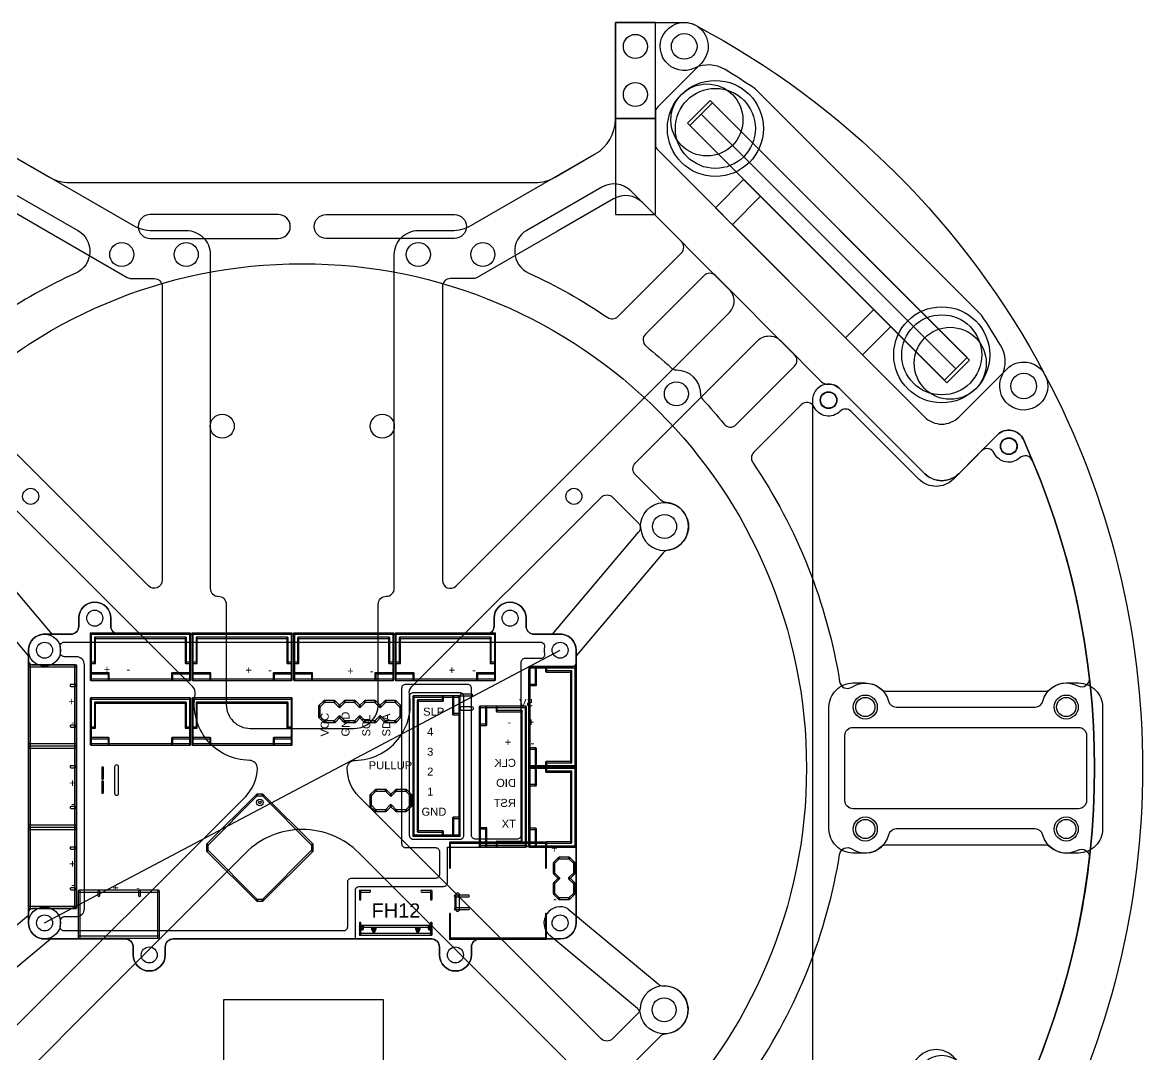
# Model space of a CAD drawing. Header units: inches. Extents: x 0 to 552, y 0 to 501.
# Drawn here: x 411.9 to 551.8, y 286 to 414.9 of the extents above; entities that cross this region are included whole.
import ezdxf

# ---------------------------------------------------------------- set-up
doc = ezdxf.new("R2010")
doc.units = ezdxf.units.IN
doc.header["$MEASUREMENT"] = 0
for name, color, linetype in [('2段目', 200, 'Continuous'), ('omni wheel', 4, 'Continuous'), ('omni2', 4, 'Continuous'), ('カバー', 6, 'Continuous'), ('キッカー', 2, 'Continuous'), ('ラインセンサ', 3, 'Continuous'), ('基板', 4, 'Continuous'), ('穴', 3, 'Continuous'), ('部品', 2, 'Continuous')]:
    doc.layers.add(name, color=color, linetype=linetype)
doc.styles.get("Standard").update_dxf_attribs({"font": 'arial.ttf'})

# ---------------------------------------------------------------- blocks, each defined once
blk = doc.blocks.new('RECT')
blk.add_solid([(-0.5, -0.5), (0.5, -0.5), (-0.5, 0.5), (0.5, 0.5)])

msp = doc.modelspace()

# ---------------------------------------------------------------- linework, layer by layer
for points in [[(410.24, 398.47), (415.26, 395.57, 0.131271), (417.76, 394.91), (475.94, 394.91, 0.131271), (478.43, 395.57), (483.46, 398.47, 0.268352), (485.97, 402.8), (485.97, 414.91), (494.57, 414.91, -0.122321), (495.97, 414.56), (495.97, 414.56, -0.504614), (496.69, 409.79), (491.26, 404.36, 0.198912), (490.97, 403.65), (490.97, 399.68, 0.198912), (491.26, 398.97), (507.66, 382.57), (524.63, 365.6, 0.414214), (528.87, 365.6), (534.87, 371.6, -0.504614), (539.65, 370.89, -0.248358), (539.65, 272.63, -0.504614)], [(427.85, 387.91), (443.85, 387.91, 0.414214), (445.35, 389.41), (445.35, 389.41, 0.414214), (443.85, 390.91), (427.85, 390.91, 0.414214), (426.35, 389.41), (426.35, 389.41, 0.414214), (427.85, 387.91)], [(465.85, 387.91), (449.85, 387.91, -0.414214), (448.35, 389.41), (448.35, 389.41, -0.414214), (449.85, 390.91), (465.85, 390.91, -0.414214), (467.35, 389.41), (467.35, 389.41, -0.414214), (465.85, 387.91)], [(539.62, 331.34, 0.186551), (540.29, 331.6, -0.318713), (543.74, 332.02, 0.606623), (545.21, 333.01, 0.071214), (538.1, 360.15, 0.522233), (536.49, 360.5, -0.507276), (533.32, 361.09, 0.517638), (531.71, 361.37), (528.17, 357.82, -0.414214), (523.92, 357.82), (515.44, 366.31, 0.414214), (514.02, 366.31, -0.517638), (510.81, 366.86, 0.517638), (509.2, 367.14), (503.25, 361.19, 0.359722), (503.13, 359.92, -0.109571), (513.99, 332.55, 0.546607), (515.53, 331.87, -0.344527), (519.22, 331.6, 0.186551), (519.89, 331.34), (539.62, 331.34)], [(539.62, 312.18, -0.186551), (540.29, 311.92, 0.318713), (543.74, 311.5, -0.606623), (545.21, 310.51, -0.071214), (538.1, 283.37, -0.522233), (536.49, 283.02, 0.507276), (533.32, 282.43, -0.517638), (531.71, 282.15), (528.17, 285.7, 0.414214), (523.92, 285.7), (515.44, 277.21, -0.414214), (514.02, 277.21, 0.517638), (510.81, 276.66, -0.517638), (509.2, 276.38), (503.25, 282.33, -0.359722), (503.13, 283.6, 0.109571), (513.99, 310.97, -0.546607), (515.53, 311.65, 0.344527), (519.22, 311.92, -0.186551), (519.89, 312.18), (539.62, 312.18)]]:
    msp.add_lwpolyline(points, format="xyb")
for points in [[(407.42, 378.16), (399.47, 386.11, -0.414214), (399.47, 387.52), (405.8, 393.85, -0.339036), (409.41, 394.32), (418.8, 388.92, -0.609794), (418.55, 383.59, 0.0417), (408.69, 378.04, -0.359722)], [(486.28, 378.16), (494.22, 386.11, 0.414214), (494.22, 387.52), (487.9, 393.85, 0.339036), (484.28, 394.32), (474.89, 388.92, 0.609794), (475.14, 383.59, -0.0417), (485.01, 378.04, 0.359722)], [(496.85, 367.84, -0.015213), (499.56, 364.72, 0.444308), (501.04, 364.64), (508.37, 371.96, 0.414214), (508.37, 373.38), (498.47, 383.28, 0.414214), (497.05, 383.28), (489.73, 375.96, 0.444308), (489.8, 374.47, -0.015213), (492.93, 371.76, 0.187032), (493.6, 371.5, -0.411277), (496.59, 368.51, 0.187032)], [(515.66, 326.84), (543.85, 326.84, -0.414214), (544.85, 325.84), (544.85, 317.68, -0.414214), (543.85, 316.68), (515.66, 316.68, -0.414214), (514.66, 317.68), (514.66, 325.84, -0.414214)]]:
    msp.add_lwpolyline(points, format="xyb", close=True)
msp.add_circle((446.85, 321.76), 63)
at = {"layer": '2段目'}
for points in [[(410.24, 398.47), (425.69, 389.57, 0.131271), (428.18, 388.91), (432.35, 388.91, -0.414214), (435.35, 385.91), (435.35, 344.21, 0.414214), (436.35, 343.21), (436.35, 343.21, -0.414214), (437.35, 342.21), (437.35, 329.71, 0.414214), (440.35, 326.71), (442.35, 326.71), (451.35, 326.71), (453.35, 326.71, 0.414214), (456.35, 329.71), (456.35, 342.21, -0.414214), (457.35, 343.21), (457.35, 343.21, 0.414214), (458.35, 344.21), (458.35, 385.91, -0.414214), (461.35, 388.91), (465.51, 388.91, 0.131271), (468.01, 389.57), (483.46, 398.47, 0.268352), (485.97, 402.8), (485.97, 414.91), (494.57, 414.91, -0.122321), (495.97, 414.56), (495.97, 414.56, -0.504614), (496.69, 409.79), (491.26, 404.36, 0.198912), (490.97, 403.65), (490.97, 399.68, 0.198912), (491.26, 398.97), (507.66, 382.57), (524.63, 365.6, 0.414214), (528.87, 365.6), (534.87, 371.6, -0.504614), (539.65, 370.89, -0.248358), (539.65, 272.63, -0.504614)], [(488.45, 285.11), (491.6, 288.27, -0.182676), (492.25, 288.56, 2.21525), (489.07, 291.74, -0.182676), (488.78, 291.09), (485.62, 287.94, -0.414214), (484.21, 287.94), (453.92, 318.22, -0.195579), (452.46, 321.7, -0.414057), (453.44, 322.71, 0.465237), (460.23, 330.99, -0.247309), (460.51, 331.88), (484.22, 355.59, -0.414214), (485.63, 355.59), (488.83, 352.39, -0.182676), (489.12, 351.75, 2.21525), (492.3, 354.93, -0.182676), (491.66, 355.22), (488.46, 358.42, -0.414214), (488.46, 359.84), (503.77, 375.15, -0.414214), (506.6, 375.15), (511.74, 370.01, 0.213422), (512.5, 369.72, -0.215267), (514.03, 369.13), (524.63, 358.53, 0.414212), (528.87, 358.53), (528.87, 358.53), (533.71, 363.37, -0.523448), (536.95, 362.79, -0.216949), (536.95, 280.74, -0.523448)], [(409.49, 287.94), (439.78, 318.22, 0.195579), (441.24, 321.7, 0.414057), (440.25, 322.71, -0.465237), (433.47, 330.99, 0.247309), (433.19, 331.88), (409.48, 355.59, 0.414214)], [(500.23, 264.84), (453.92, 311.15, 0.198912), (446.85, 314.08, 0.198912), (439.78, 311.15), (393.46, 264.84, 0.414214)]]:
    msp.add_lwpolyline(points, format="xyb", dxfattribs=at)
for points in [[(427.64, 344.5), (393.46, 378.68, -0.414214), (393.46, 381.51), (404.34, 392.39, -0.339454), (407.96, 392.87), (414.97, 388.82), (424.98, 383.04, 0.131652), (425.48, 382.91), (428.35, 382.91, -0.414214), (429.35, 381.91), (429.35, 345.21, -0.668179)], [(466.06, 344.5), (500.23, 378.68, 0.414214), (500.23, 381.51), (489.36, 392.39, 0.339454), (485.73, 392.87), (478.73, 388.82), (468.72, 383.04, -0.131652), (468.22, 382.91), (465.35, 382.91, 0.414214), (464.35, 381.91), (464.35, 345.21, 0.668179)]]:
    msp.add_lwpolyline(points, format="xyb", close=True, dxfattribs=at)
at = {"layer": 'omni wheel'}
msp.add_line((528.52, 371.61), (496.7, 403.43), dxfattribs=at)
for points in [[(528.52, 371.61), (529.93, 373.03), (498.11, 404.85), (496.7, 403.43), (495.28, 402.02), (527.1, 370.2)], [(498.47, 391.76), (516.85, 373.38), (520.39, 376.91), (502, 395.3)]]:
    msp.add_lwpolyline(points, close=True, dxfattribs=at)
for centre, radius in [((498.47, 401.66), 6), ((498.47, 401.66), 5), ((526.75, 373.38), 6), ((526.75, 373.38), 5)]:
    msp.add_circle(centre, radius, dxfattribs=at)
at = {"layer": 'omni2'}
for points in [[(496.4, 403.73), (497.82, 405.14), (530.23, 372.73), (528.82, 371.31), (527.4, 369.9), (494.99, 402.31)], [(500.59, 389.64), (504.12, 393.18), (518.27, 379.04), (514.73, 375.5)]]:
    msp.add_lwpolyline(points, close=True, dxfattribs=at)
for centre in [(497.41, 402.72), (527.81, 372.32)]:
    msp.add_circle(centre, 4.5, dxfattribs=at)
at = {"layer": 'カバー'}
for points in [[(503.43, 406.63, 0.010928), (499.67, 409.02, 0.253098), (495.87, 409.2, -1.624211), (495.97, 414.56, -0.150385), (539.65, 370.89, -1.624211), (534.29, 370.78, 0.253098), (534.11, 374.58, 0.010928), (531.72, 378.34)], [(468, 313.36), (468, 331.7, 0.414214), (467.5, 332.2), (459.76, 332.2, 0.414214), (459.26, 331.7), (459.26, 312.31, 0.414214), (459.76, 311.81), (463.49, 311.81, -0.414214), (463.99, 311.31), (463.99, 308.47, -0.414214), (463.49, 307.97), (452.98, 307.97, 0.414214), (452.48, 307.47), (452.48, 301.9, -0.414214), (451.98, 301.4), (417.1, 301.4, -0.474505), (416.61, 302, 0.078743), (416.64, 302.63, -0.447694), (417.14, 303.19), (418.63, 303.19, 0.414214), (419.63, 304.19), (419.63, 334.66, 0.414214), (418.63, 335.66), (417.13, 335.66, -0.451787), (416.64, 336.22, 0.08222), (416.61, 336.88, -0.474566), (417.1, 337.48), (476.62, 337.48, -0.474545), (477.11, 336.88, 0.105744), (477.12, 336.04, -0.480189), (476.63, 335.43), (474.66, 335.43, 0.414214), (474.16, 334.93), (474.16, 313.36, -0.414214), (473.66, 312.86), (468.5, 312.86, -0.414214)], [(466.5, 312.81), (460.76, 312.81, -0.414214), (460.26, 313.31), (460.26, 330.7, -0.414214), (460.76, 331.2), (466.5, 331.2, -0.414214), (467, 330.7), (467, 313.31, -0.414214)]]:
    msp.add_lwpolyline(points, format="xyb", close=True, dxfattribs=at)
for points in [[(415.58, 338.48), (404.82, 351.21, -0.182676), (404.58, 351.87, 2.21525), (401.14, 348.97, -0.182676), (401.76, 348.63), (412.65, 335.74)], [(478.11, 338.48), (488.88, 351.21, 0.182676), (489.12, 351.87, -2.21525), (492.55, 348.97, 0.182676), (491.93, 348.63), (481.07, 335.77)], [(412.65, 336.48), (412.65, 335.16, 0.414214), (413.15, 334.66), (418.63, 334.66), (418.63, 304.19), (413.15, 304.19, 0.414214), (412.65, 303.69), (412.65, 302.4, 0.414214), (414.65, 300.4), (424.73, 300.4, -0.414214), (425.73, 299.4), (425.73, 298.4, 1), (429.73, 298.4), (429.73, 299.4, -0.414213), (430.73, 300.4), (446.86, 300.4), (453.48, 300.4), (453.48, 306.47, -0.414214), (453.98, 306.97), (464.49, 306.97, 0.414214), (464.99, 307.47), (464.99, 311.86), (474.66, 311.86, 0.414214), (475.16, 312.36), (475.16, 333.93, -0.414214), (475.66, 334.43), (480.57, 334.43, 0.414214), (481.07, 334.93), (481.07, 336.48, 0.131707), (480.8, 337.48, 0.267892), (479.07, 338.48), (475.81, 338.48, -0.414213), (474.81, 339.48), (474.81, 340.48, 1), (470.81, 340.48), (470.81, 339.48, -0.414214), (469.81, 338.48), (446.86, 338.48), (423.92, 338.48, -0.414214), (422.92, 339.48), (422.92, 340.48, 1), (418.92, 340.48), (418.92, 339.48, -0.414213), (417.92, 338.48), (414.65, 338.48, 0.414214), (412.65, 336.48)], [(480.05, 304.16), (491.31, 294.78, 0.182676), (491.98, 294.55, -2.21525), (489.1, 291.09, 0.182676), (488.75, 291.71), (477.78, 300.85)], [(412.65, 303.34), (402.39, 294.78, -0.182676), (401.72, 294.55, 2.21525), (404.6, 291.09, -0.182676), (404.95, 291.71), (415.38, 300.4)]]:
    msp.add_lwpolyline(points, format="xyb", dxfattribs=at)
for centre, radius in [((492.12, 351.94), 1.5), ((420.92, 340.48), 1), ((472.81, 340.48), 1), ((414.65, 336.48), 2), ((414.65, 336.48), 1), ((479.07, 336.48), 1), ((414.65, 302.4), 2), ((414.65, 302.4), 1), ((427.73, 298.4), 1), ((492.06, 291.55), 1.5)]:
    msp.add_circle(centre, radius, dxfattribs=at)
msp.add_arc((479.07, 302.4), 2.02, 60.7486, 230.1791, dxfattribs=at)
at = {"layer": 'キッカー'}
for centre in [(424.29, 385.91), (469.41, 385.91)]:
    msp.add_circle(centre, 1.5, dxfattribs=at)
at = {"layer": 'ラインセンサ'}
for centre in [(412.91, 355.7), (480.79, 355.7)]:
    msp.add_circle(centre, 1, dxfattribs=at)
at = {"layer": '基板'}
msp.add_line((414.65, 302.4), (479.07, 336.48), dxfattribs=at)
for points in [[(510.61, 275.8, 0.198912), (511.2, 274.39, 0.414214), (514.02, 274.39), (524.63, 284.99, -0.414214), (528.87, 284.99), (533.71, 280.15, 0.523448), (536.95, 280.74, 0.216949), (536.95, 362.79, 0.523448), (533.71, 363.37), (528.87, 358.53, -0.414214), (524.63, 358.53), (514.02, 369.14, 0.414214), (511.2, 369.14), (511.2, 369.14, 0.198912), (510.61, 367.72)], [(422.92, 340.48, 1), (422.92, 340.48, 1), (418.92, 340.48, 1), (418.92, 340.48, -1)], [(474.81, 340.48, 1), (474.81, 340.48, 1), (470.81, 340.48, 1), (470.81, 340.48, -1)], [(418.92, 340.48), (418.92, 339.48, 1), (418.92, 339.48), (418.92, 340.48, 1)], [(422.92, 339.48), (422.92, 340.48, 1), (422.92, 340.48), (422.92, 339.48, 1)], [(470.81, 340.48), (470.81, 339.48, 1), (470.81, 339.48), (470.81, 340.48, 1)], [(474.81, 339.48), (474.81, 340.48, 1), (474.81, 340.48), (474.81, 339.48, 1)], [(417.92, 338.48, 1), (417.92, 338.47, 0.4142), (418.92, 339.48, 1), (418.92, 339.48, -0.4142)], [(422.92, 339.48, 1), (422.92, 339.48, 0.4142), (423.92, 338.47, 1), (423.92, 338.48, -0.4142)], [(469.81, 338.48, 1), (469.81, 338.47, 0.4142), (470.81, 339.48, 1), (470.81, 339.48, -0.4142)], [(474.81, 339.48, 1), (474.81, 339.48, 0.4142), (475.81, 338.47, 1), (475.81, 338.48, -0.4142)], [(414.65, 338.47, 1), (414.65, 338.48, 0.4142), (412.65, 336.48, 1), (412.65, 336.48, -0.4142)], [(417.92, 338.48), (414.65, 338.48, 1), (414.65, 338.47), (417.92, 338.47, 1)], [(420.42, 338.46), (432.82, 338.46, 1), (432.82, 338.62), (420.42, 338.62, 1)], [(420.5, 334.89), (420.5, 338.54, 1), (420.35, 338.54), (420.35, 334.89, 1)], [(432.3, 338.09), (420.95, 338.09, 1), (420.95, 337.94), (432.3, 337.94, 1)], [(420.87, 338.01), (420.87, 334.89, 1), (421.02, 334.89), (421.02, 338.01, 1)], [(446.86, 338.48), (423.92, 338.48, 1), (423.92, 338.47), (446.86, 338.47, 1)], [(432.37, 334.89), (432.37, 338.01, 1), (432.22, 338.01), (432.22, 334.89, 1)], [(432.9, 334.89), (432.9, 338.54, 1), (432.75, 338.54), (432.75, 334.89, 1)], [(433.12, 338.46), (445.52, 338.46, 1), (445.52, 338.62), (433.12, 338.62, 1)], [(433.2, 334.89), (433.2, 338.54, 1), (433.05, 338.54), (433.05, 334.89, 1)], [(445, 338.09), (433.65, 338.09, 1), (433.65, 337.94), (445, 337.94, 1)], [(433.57, 338.01), (433.57, 334.89, 1), (433.72, 334.89), (433.72, 338.01, 1)], [(445.07, 334.89), (445.07, 338.01, 1), (444.92, 338.01), (444.92, 334.89, 1)], [(445.6, 334.89), (445.6, 338.54, 1), (445.45, 338.54), (445.45, 334.89, 1)], [(445.82, 338.46), (458.22, 338.46, 1), (458.22, 338.62), (445.82, 338.62, 1)], [(445.9, 334.89), (445.9, 338.54, 1), (445.75, 338.54), (445.75, 334.89, 1)], [(457.7, 338.09), (446.35, 338.09, 1), (446.35, 337.94), (457.7, 337.94, 1)], [(446.27, 338.01), (446.27, 334.89, 1), (446.42, 334.89), (446.42, 338.01, 1)], [(469.81, 338.48), (446.86, 338.48, 1), (446.86, 338.47), (469.81, 338.47, 1)], [(457.77, 334.89), (457.77, 338.01, 1), (457.62, 338.01), (457.62, 334.89, 1)], [(458.3, 334.89), (458.3, 338.54, 1), (458.15, 338.54), (458.15, 334.89, 1)], [(458.52, 338.46), (470.92, 338.46, 1), (470.92, 338.62), (458.52, 338.62, 1)], [(458.6, 334.89), (458.6, 338.54, 1), (458.45, 338.54), (458.45, 334.89, 1)], [(470.4, 338.09), (459.05, 338.09, 1), (459.05, 337.94), (470.4, 337.94, 1)], [(458.97, 338.01), (458.97, 334.89, 1), (459.12, 334.89), (459.12, 338.01, 1)], [(470.47, 334.89), (470.47, 338.01, 1), (470.32, 338.01), (470.32, 334.89, 1)], [(471, 334.89), (471, 338.54, 1), (470.85, 338.54), (470.85, 334.89, 1)], [(479.07, 338.48), (475.81, 338.48, 1), (475.81, 338.47), (479.07, 338.47, 1)], [(481.07, 336.48, 1), (481.07, 336.48, 0.4142), (479.07, 338.48, 1), (479.07, 338.47, -0.4142)], [(412.65, 336.48), (412.65, 302.4, 1), (412.65, 302.4), (412.65, 336.48, 1)], [(481.07, 302.4), (481.07, 336.48, 1), (481.07, 336.48), (481.07, 302.4, 1)], [(418.5, 334.66), (412.75, 334.66, 1), (412.75, 334.41), (418.5, 334.41, 1)], [(412.63, 334.53), (412.63, 324.63, 1), (412.88, 324.63), (412.88, 334.53, 1)], [(418.63, 324.63), (418.63, 334.53, 1), (418.38, 334.53), (418.38, 324.63, 1)], [(420.5, 333.59), (420.5, 334.89, 1), (420.35, 334.89), (420.35, 333.59, 1)], [(420.95, 334.97), (420.42, 334.97, 1), (420.42, 334.81), (420.95, 334.81, 1)], [(432.82, 334.97), (432.3, 334.97, 1), (432.3, 334.81), (432.82, 334.81, 1)], [(432.9, 333.59), (432.9, 334.89, 1), (432.75, 334.89), (432.75, 333.59, 1)], [(433.2, 333.59), (433.2, 334.89, 1), (433.05, 334.89), (433.05, 333.59, 1)], [(433.65, 334.97), (433.12, 334.97, 1), (433.12, 334.81), (433.65, 334.81, 1)], [(445.52, 334.97), (445, 334.97, 1), (445, 334.81), (445.52, 334.81, 1)], [(445.6, 333.59), (445.6, 334.89, 1), (445.45, 334.89), (445.45, 333.59, 1)], [(445.9, 333.59), (445.9, 334.89, 1), (445.75, 334.89), (445.75, 333.59, 1)], [(446.35, 334.97), (445.82, 334.97, 1), (445.82, 334.81), (446.35, 334.81, 1)], [(458.22, 334.97), (457.7, 334.97, 1), (457.7, 334.81), (458.22, 334.81, 1)], [(458.3, 333.59), (458.3, 334.89, 1), (458.15, 334.89), (458.15, 333.59, 1)], [(458.6, 333.59), (458.6, 334.89, 1), (458.45, 334.89), (458.45, 333.59, 1)], [(459.05, 334.97), (458.52, 334.97, 1), (458.52, 334.81), (459.05, 334.81, 1)], [(470.92, 334.97), (470.4, 334.97, 1), (470.4, 334.81), (470.92, 334.81, 1)], [(471, 333.59), (471, 334.89, 1), (470.85, 334.89), (470.85, 333.59, 1)], [(420.5, 332.79), (420.5, 333.59, 1), (420.35, 333.59), (420.35, 332.79, 1)], [(422.65, 333.67), (420.42, 333.67, 1), (420.42, 333.51), (422.65, 333.51, 1)], [(422.73, 332.79), (422.73, 333.59, 1), (422.58, 333.59), (422.58, 332.79, 1)], [(432.82, 333.67), (430.59, 333.67, 1), (430.59, 333.51), (432.82, 333.51, 1)], [(430.52, 333.59), (430.52, 332.79, 1), (430.67, 332.79), (430.67, 333.59, 1)], [(432.9, 332.79), (432.9, 333.59, 1), (432.75, 333.59), (432.75, 332.79, 1)], [(433.2, 332.79), (433.2, 333.59, 1), (433.05, 333.59), (433.05, 332.79, 1)], [(435.35, 333.67), (433.12, 333.67, 1), (433.12, 333.51), (435.35, 333.51, 1)], [(435.43, 332.79), (435.43, 333.59, 1), (435.28, 333.59), (435.28, 332.79, 1)], [(445.52, 333.67), (443.29, 333.67, 1), (443.29, 333.51), (445.52, 333.51, 1)], [(443.22, 333.59), (443.22, 332.79, 1), (443.37, 332.79), (443.37, 333.59, 1)], [(445.6, 332.79), (445.6, 333.59, 1), (445.45, 333.59), (445.45, 332.79, 1)], [(445.9, 332.79), (445.9, 333.59, 1), (445.75, 333.59), (445.75, 332.79, 1)], [(448.05, 333.67), (445.82, 333.67, 1), (445.82, 333.51), (448.05, 333.51, 1)], [(448.13, 332.79), (448.13, 333.59, 1), (447.98, 333.59), (447.98, 332.79, 1)], [(458.22, 333.67), (455.99, 333.67, 1), (455.99, 333.51), (458.22, 333.51, 1)], [(455.92, 333.59), (455.92, 332.79, 1), (456.07, 332.79), (456.07, 333.59, 1)], [(458.3, 332.79), (458.3, 333.59, 1), (458.15, 333.59), (458.15, 332.79, 1)], [(458.6, 332.79), (458.6, 333.59, 1), (458.45, 333.59), (458.45, 332.79, 1)], [(460.75, 333.67), (458.52, 333.67, 1), (458.52, 333.51), (460.75, 333.51, 1)], [(460.83, 332.79), (460.83, 333.59, 1), (460.68, 333.59), (460.68, 332.79, 1)], [(470.92, 333.67), (468.69, 333.67, 1), (468.69, 333.51), (470.92, 333.51, 1)], [(468.62, 333.59), (468.62, 332.79, 1), (468.77, 332.79), (468.77, 333.59, 1)], [(471, 332.79), (471, 333.59, 1), (470.85, 333.59), (470.85, 332.79, 1)], [(475.31, 332.12), (475.31, 334.35, 1), (475.16, 334.35), (475.16, 332.12, 1)], [(475.23, 334.28), (476.03, 334.28, 1), (476.03, 334.43), (475.23, 334.43, 1)], [(476.03, 334.28), (477.33, 334.28, 1), (477.33, 334.43), (476.03, 334.43, 1)], [(476.11, 332.12), (476.11, 334.35, 1), (475.96, 334.35), (475.96, 332.12, 1)], [(477.33, 334.28), (480.98, 334.28, 1), (480.98, 334.43), (477.33, 334.43, 1)], [(477.41, 333.83), (477.41, 334.35, 1), (477.26, 334.35), (477.26, 333.83, 1)], [(480.46, 333.91), (477.33, 333.91, 1), (477.33, 333.75), (480.46, 333.75, 1)], [(480.53, 322.48), (480.53, 333.83, 1), (480.38, 333.83), (480.38, 322.48, 1)], [(480.91, 334.35), (480.91, 321.95, 1), (481.06, 321.95), (481.06, 334.35, 1)], [(418.45, 332.21), (417.95, 332.21, 1), (417.95, 331.96), (418.45, 331.96, 1)], [(422.65, 332.87), (420.42, 332.87, 1), (420.42, 332.71), (422.65, 332.71, 1)], [(430.59, 332.87), (422.65, 332.87, 1), (422.65, 332.71), (430.59, 332.71, 1)], [(432.82, 332.87), (430.59, 332.87, 1), (430.59, 332.71), (432.82, 332.71, 1)], [(435.35, 332.87), (433.12, 332.87, 1), (433.12, 332.71), (435.35, 332.71, 1)], [(443.29, 332.87), (435.35, 332.87, 1), (435.35, 332.71), (443.29, 332.71, 1)], [(445.52, 332.87), (443.29, 332.87, 1), (443.29, 332.71), (445.52, 332.71, 1)], [(448.05, 332.87), (445.82, 332.87, 1), (445.82, 332.71), (448.05, 332.71, 1)], [(455.99, 332.87), (448.05, 332.87, 1), (448.05, 332.71), (455.99, 332.71, 1)], [(458.22, 332.87), (455.99, 332.87, 1), (455.99, 332.71), (458.22, 332.71, 1)], [(460.75, 332.87), (458.52, 332.87, 1), (458.52, 332.71), (460.75, 332.71, 1)], [(468.69, 332.87), (460.75, 332.87, 1), (460.75, 332.71), (468.69, 332.71, 1)], [(470.92, 332.87), (468.69, 332.87, 1), (468.69, 332.71), (470.92, 332.71, 1)], [(475.31, 324.18), (475.31, 332.12, 1), (475.16, 332.12), (475.16, 324.18, 1)], [(475.23, 332.05), (476.03, 332.05, 1), (476.03, 332.2), (475.23, 332.2, 1)], [(420.42, 330.37), (432.82, 330.37, 1), (432.82, 330.52), (420.42, 330.52, 1)], [(420.5, 326.79), (420.5, 330.44, 1), (420.35, 330.44), (420.35, 326.79, 1)], [(432.9, 326.79), (432.9, 330.44, 1), (432.75, 330.44), (432.75, 326.79, 1)], [(433.12, 330.37), (445.52, 330.37, 1), (445.52, 330.52), (433.12, 330.52, 1)], [(433.2, 326.79), (433.2, 330.44, 1), (433.05, 330.44), (433.05, 326.79, 1)], [(445.6, 326.79), (445.6, 330.44, 1), (445.45, 330.44), (445.45, 326.79, 1)], [(460.68, 330.7), (460.68, 313.3, 1), (460.83, 313.3), (460.83, 330.7, 1)], [(464.4, 330.78), (460.75, 330.78, 1), (460.75, 330.63), (464.4, 330.63, 1)], [(465.7, 330.78), (464.4, 330.78, 1), (464.4, 330.63), (465.7, 330.63, 1)], [(464.48, 330.18), (464.48, 330.7, 1), (464.33, 330.7), (464.33, 330.18, 1)], [(466.5, 330.78), (465.7, 330.78, 1), (465.7, 330.63), (466.5, 330.63, 1)], [(465.78, 328.47), (465.78, 330.7, 1), (465.63, 330.7), (465.63, 328.47, 1)], [(466.58, 328.47), (466.58, 330.7, 1), (466.43, 330.7), (466.43, 328.47, 1)], [(466.68, 330.79), (468.04, 330.79, 1), (468.04, 330.99), (466.68, 330.99, 1)], [(432.3, 329.99), (420.95, 329.99, 1), (420.95, 329.84), (432.3, 329.84, 1)], [(420.87, 329.92), (420.87, 326.79, 1), (421.02, 326.79), (421.02, 329.92, 1)], [(432.37, 326.79), (432.37, 329.92, 1), (432.22, 329.92), (432.22, 326.79, 1)], [(445, 329.99), (433.65, 329.99, 1), (433.65, 329.84), (445, 329.84, 1)], [(433.57, 329.92), (433.57, 326.79, 1), (433.72, 326.79), (433.72, 329.92, 1)], [(445.07, 326.79), (445.07, 329.92, 1), (444.92, 329.92), (444.92, 326.79, 1)], [(449.04, 329.37), (449.67, 330, 1), (449.53, 330.15), (448.89, 329.51, 1)], [(449.07, 328.17), (449.07, 329.44, 1), (448.86, 329.44), (448.86, 328.17, 1)], [(449.6, 329.97), (450.87, 329.97, 1), (450.87, 330.18), (449.6, 330.18, 1)], [(451.58, 329.51), (450.94, 330.15, 1), (450.8, 330), (451.43, 329.37, 1)], [(451.58, 329.37), (452.21, 330, 1), (452.07, 330.15), (451.43, 329.51, 1)], [(452.14, 329.97), (453.41, 329.97, 1), (453.41, 330.18), (452.14, 330.18, 1)], [(453.34, 330), (453.97, 329.37, 1), (454.12, 329.51), (453.48, 330.15, 1)], [(454.12, 329.37), (454.75, 330, 1), (454.61, 330.15), (453.97, 329.51, 1)], [(454.68, 329.97), (455.95, 329.97, 1), (455.95, 330.18), (454.68, 330.18, 1)], [(455.88, 330), (456.51, 329.37, 1), (456.66, 329.51), (456.02, 330.15, 1)], [(456.66, 329.37), (457.29, 330, 1), (457.15, 330.15), (456.51, 329.51, 1)], [(457.22, 329.97), (458.49, 329.97, 1), (458.49, 330.18), (457.22, 330.18, 1)], [(459.2, 329.51), (458.56, 330.15, 1), (458.42, 330), (459.05, 329.37, 1)], [(459.23, 328.17), (459.23, 329.44, 1), (459.02, 329.44), (459.02, 328.17, 1)], [(461.35, 313.83), (461.35, 330.18, 1), (461.2, 330.18), (461.2, 313.83, 1)], [(461.28, 330.1), (464.4, 330.1, 1), (464.4, 330.26), (461.28, 330.26, 1)], [(466.75, 329), (468.05, 329, 1), (468.05, 329.4), (466.75, 329.4, 1)], [(469.12, 327.16), (469.12, 329.39, 1), (468.96, 329.39), (468.96, 327.16, 1)], [(469.04, 329.32), (469.84, 329.32, 1), (469.84, 329.47), (469.04, 329.47, 1)], [(469.84, 329.32), (471.14, 329.32, 1), (471.14, 329.47), (469.84, 329.47, 1)], [(469.92, 327.16), (469.92, 329.39, 1), (469.76, 329.39), (469.76, 327.16, 1)], [(471.14, 329.32), (474.79, 329.32, 1), (474.79, 329.47), (471.14, 329.47, 1)], [(471.22, 328.87), (471.22, 329.39, 1), (471.06, 329.39), (471.06, 328.87, 1)], [(474.27, 328.94), (471.14, 328.94, 1), (471.14, 328.79), (474.27, 328.79, 1)], [(474.34, 312.52), (474.34, 328.87, 1), (474.19, 328.87), (474.19, 312.52, 1)], [(474.71, 329.39), (474.71, 311.99, 1), (474.87, 311.99), (474.87, 329.39, 1)], [(449.67, 327.61), (449.04, 328.24, 1), (448.89, 328.1), (449.53, 327.46, 1)], [(450.87, 327.64), (449.6, 327.64, 1), (449.6, 327.43), (450.87, 327.43, 1)], [(450.94, 327.46), (451.58, 328.1, 1), (451.43, 328.24), (450.8, 327.61, 1)], [(452.21, 327.61), (451.58, 328.24, 1), (451.43, 328.1), (452.07, 327.46, 1)], [(453.41, 327.64), (452.14, 327.64, 1), (452.14, 327.43), (453.41, 327.43, 1)], [(453.97, 328.24), (453.34, 327.61, 1), (453.48, 327.46), (454.12, 328.1, 1)], [(454.75, 327.61), (454.12, 328.24, 1), (453.97, 328.1), (454.61, 327.46, 1)], [(455.95, 327.64), (454.68, 327.64, 1), (454.68, 327.43), (455.95, 327.43, 1)], [(456.51, 328.24), (455.88, 327.61, 1), (456.02, 327.46), (456.66, 328.1, 1)], [(457.29, 327.61), (456.66, 328.24, 1), (456.51, 328.1), (457.15, 327.46, 1)], [(458.49, 327.64), (457.22, 327.64, 1), (457.22, 327.43), (458.49, 327.43, 1)], [(458.56, 327.46), (459.2, 328.1, 1), (459.05, 328.24), (458.42, 327.61, 1)], [(466.5, 328.55), (465.7, 328.55, 1), (465.7, 328.4), (466.5, 328.4, 1)], [(466.58, 315.53), (466.58, 328.47, 1), (466.43, 328.47), (466.43, 315.53, 1)], [(418.45, 327.11), (417.95, 327.11, 1), (417.95, 326.86), (418.45, 326.86, 1)], [(420.5, 325.49), (420.5, 326.79, 1), (420.35, 326.79), (420.35, 325.49, 1)], [(420.95, 326.87), (420.42, 326.87, 1), (420.42, 326.72), (420.95, 326.72, 1)], [(432.82, 326.87), (432.3, 326.87, 1), (432.3, 326.72), (432.82, 326.72, 1)], [(432.9, 325.49), (432.9, 326.79, 1), (432.75, 326.79), (432.75, 325.49, 1)], [(433.2, 325.49), (433.2, 326.79, 1), (433.05, 326.79), (433.05, 325.49, 1)], [(433.65, 326.87), (433.12, 326.87, 1), (433.12, 326.72), (433.65, 326.72, 1)], [(445.52, 326.87), (445, 326.87, 1), (445, 326.72), (445.52, 326.72, 1)], [(445.6, 325.49), (445.6, 326.79, 1), (445.45, 326.79), (445.45, 325.49, 1)], [(469.12, 314.22), (469.12, 327.16, 1), (468.96, 327.16), (468.96, 314.22, 1)], [(469.04, 327.09), (469.84, 327.09, 1), (469.84, 327.24), (469.04, 327.24, 1)], [(412.75, 324.51), (418.5, 324.51, 1), (418.5, 324.76), (412.75, 324.76, 1)], [(420.5, 324.69), (420.5, 325.49, 1), (420.35, 325.49), (420.35, 324.69, 1)], [(422.65, 325.57), (420.42, 325.57, 1), (420.42, 325.42), (422.65, 325.42, 1)], [(422.65, 324.77), (420.42, 324.77, 1), (420.42, 324.62), (422.65, 324.62, 1)], [(422.73, 324.69), (422.73, 325.49, 1), (422.58, 325.49), (422.58, 324.69, 1)], [(430.59, 324.77), (422.65, 324.77, 1), (422.65, 324.62), (430.59, 324.62, 1)], [(432.82, 325.57), (430.59, 325.57, 1), (430.59, 325.42), (432.82, 325.42, 1)], [(430.52, 325.49), (430.52, 324.69, 1), (430.67, 324.69), (430.67, 325.49, 1)], [(432.82, 324.77), (430.59, 324.77, 1), (430.59, 324.62), (432.82, 324.62, 1)], [(432.9, 324.69), (432.9, 325.49, 1), (432.75, 325.49), (432.75, 324.69, 1)], [(433.2, 324.69), (433.2, 325.49, 1), (433.05, 325.49), (433.05, 324.69, 1)], [(435.35, 325.57), (433.12, 325.57, 1), (433.12, 325.42), (435.35, 325.42, 1)], [(435.35, 324.77), (433.12, 324.77, 1), (433.12, 324.62), (435.35, 324.62, 1)], [(435.43, 324.69), (435.43, 325.49, 1), (435.28, 325.49), (435.28, 324.69, 1)], [(443.29, 324.77), (435.35, 324.77, 1), (435.35, 324.62), (443.29, 324.62, 1)], [(445.52, 325.57), (443.29, 325.57, 1), (443.29, 325.42), (445.52, 325.42, 1)], [(443.22, 325.49), (443.22, 324.69, 1), (443.37, 324.69), (443.37, 325.49, 1)], [(445.52, 324.77), (443.29, 324.77, 1), (443.29, 324.62), (445.52, 324.62, 1)], [(445.6, 324.69), (445.6, 325.49, 1), (445.45, 325.49), (445.45, 324.69, 1)], [(418.5, 324.5), (412.75, 324.5, 1), (412.75, 324.25), (418.5, 324.25, 1)], [(412.63, 324.37), (412.63, 314.47, 1), (412.88, 314.47), (412.88, 324.37, 1)], [(418.63, 314.47), (418.63, 324.37, 1), (418.38, 324.37), (418.38, 314.47, 1)], [(475.31, 321.95), (475.31, 324.18, 1), (475.16, 324.18), (475.16, 321.95, 1)], [(476.03, 324.26), (475.23, 324.26, 1), (475.23, 324.11), (476.03, 324.11, 1)], [(476.11, 321.95), (476.11, 324.18, 1), (475.96, 324.18), (475.96, 321.95, 1)], [(418.45, 322.05), (417.95, 322.05, 1), (417.95, 321.8), (418.45, 321.8, 1)], [(423.4, 321.9), (423.4, 318.6, 1), (423.9, 318.6), (423.9, 321.9, 1)], [(475.23, 321.88), (476.03, 321.88, 1), (476.03, 322.03), (475.23, 322.03, 1)], [(476.03, 321.88), (477.33, 321.88, 1), (477.33, 322.03), (476.03, 322.03, 1)], [(477.41, 321.95), (477.41, 322.48, 1), (477.26, 322.48), (477.26, 321.95, 1)], [(477.33, 322.4), (480.46, 322.4, 1), (480.46, 322.56), (477.33, 322.56, 1)], [(477.33, 321.88), (480.98, 321.88, 1), (480.98, 322.03), (477.33, 322.03, 1)], [(421.99, 320.44), (421.99, 321.81, 1), (421.79, 321.81), (421.79, 320.44, 1)], [(475.31, 319.6), (475.31, 321.83, 1), (475.16, 321.83), (475.16, 319.6, 1)], [(475.23, 321.76), (476.03, 321.76, 1), (476.03, 321.91), (475.23, 321.91, 1)], [(476.03, 321.76), (477.33, 321.76, 1), (477.33, 321.91), (476.03, 321.91, 1)], [(476.11, 319.6), (476.11, 321.83, 1), (475.96, 321.83), (475.96, 319.6, 1)], [(477.33, 321.76), (480.98, 321.76, 1), (480.98, 321.91), (477.33, 321.91, 1)], [(477.41, 321.31), (477.41, 321.83, 1), (477.26, 321.83), (477.26, 321.31, 1)], [(480.46, 321.38), (477.33, 321.38, 1), (477.33, 321.23), (480.46, 321.23, 1)], [(480.53, 312.46), (480.53, 321.31, 1), (480.38, 321.31), (480.38, 312.46, 1)], [(480.91, 321.83), (480.91, 311.93, 1), (481.06, 311.93), (481.06, 321.83, 1)], [(421.99, 318.7), (421.99, 320.06, 1), (421.79, 320.06), (421.79, 318.7, 1)], [(475.31, 314.16), (475.31, 319.6, 1), (475.16, 319.6), (475.16, 314.16, 1)], [(475.23, 319.53), (476.03, 319.53, 1), (476.03, 319.68), (475.23, 319.68, 1)], [(435.04, 312.08), (441.26, 318.31, 1), (441.12, 318.45), (434.9, 312.23, 1)], [(441.19, 318.28), (441.9, 318.28, 1), (441.9, 318.48), (441.19, 318.48, 1)], [(441.83, 318.31), (448.05, 312.08, 1), (448.19, 312.23), (441.97, 318.45, 1)], [(455.95, 319.05), (455.31, 318.41, 1), (455.46, 318.27), (456.09, 318.9, 1)], [(455.28, 318.34), (455.28, 317.07, 1), (455.49, 317.07), (455.49, 318.34, 1)], [(456.02, 318.87), (457.29, 318.87, 1), (457.29, 319.08), (456.02, 319.08, 1)], [(457.22, 318.9), (457.85, 318.27, 1), (458, 318.41), (457.36, 319.05, 1)], [(458, 318.27), (458.63, 318.9, 1), (458.49, 319.05), (457.85, 318.41, 1)], [(458.56, 318.87), (459.83, 318.87, 1), (459.83, 319.08), (458.56, 319.08, 1)], [(459.76, 318.9), (460.39, 318.27, 1), (460.54, 318.41), (459.9, 319.05, 1)], [(460.36, 318.34), (460.36, 317.07, 1), (460.57, 317.07), (460.57, 318.34, 1)], [(418.45, 316.95), (417.95, 316.95, 1), (417.95, 316.7), (418.45, 316.7, 1)], [(455.31, 317), (455.95, 316.36, 1), (456.09, 316.51), (455.46, 317.14, 1)], [(457.29, 316.54), (456.02, 316.54, 1), (456.02, 316.33), (457.29, 316.33, 1)], [(457.85, 317.14), (457.22, 316.51, 1), (457.36, 316.36), (458, 317, 1)], [(458.63, 316.51), (458, 317.14, 1), (457.85, 317), (458.49, 316.36, 1)], [(459.83, 316.54), (458.56, 316.54, 1), (458.56, 316.33), (459.83, 316.33, 1)], [(460.39, 317.14), (459.76, 316.51, 1), (459.9, 316.36), (460.54, 317, 1)], [(465.78, 313.3), (465.78, 315.53, 1), (465.63, 315.53), (465.63, 313.3, 1)], [(465.7, 315.46), (466.5, 315.46, 1), (466.5, 315.61), (465.7, 315.61, 1)], [(466.58, 313.3), (466.58, 315.53, 1), (466.43, 315.53), (466.43, 313.3, 1)], [(412.75, 314.35), (418.5, 314.35, 1), (418.5, 314.6), (412.75, 314.6, 1)], [(418.5, 314.34), (412.75, 314.34, 1), (412.75, 314.09), (418.5, 314.09, 1)], [(412.63, 314.21), (412.63, 304.31, 1), (412.88, 304.31), (412.88, 314.21, 1)], [(418.63, 304.31), (418.63, 314.21, 1), (418.38, 314.21), (418.38, 304.31, 1)], [(464.4, 313.91), (461.28, 313.91, 1), (461.28, 313.75), (464.4, 313.75, 1)], [(464.48, 313.3), (464.48, 313.83, 1), (464.33, 313.83), (464.33, 313.3, 1)], [(469.12, 311.99), (469.12, 314.22, 1), (468.96, 314.22), (468.96, 311.99, 1)], [(469.84, 314.3), (469.04, 314.3, 1), (469.04, 314.15), (469.84, 314.15, 1)], [(469.92, 311.99), (469.92, 314.22, 1), (469.76, 314.22), (469.76, 311.99, 1)], [(475.31, 311.93), (475.31, 314.16, 1), (475.16, 314.16), (475.16, 311.93, 1)], [(476.03, 314.24), (475.23, 314.24, 1), (475.23, 314.09), (476.03, 314.09, 1)], [(476.11, 311.93), (476.11, 314.16, 1), (475.96, 314.16), (475.96, 311.93, 1)], [(435.07, 311.45), (435.07, 312.16, 1), (434.87, 312.16), (434.87, 311.45, 1)], [(448.02, 312.16), (448.02, 311.45, 1), (448.22, 311.45), (448.22, 312.16, 1)], [(464.4, 313.38), (460.75, 313.38, 1), (460.75, 313.23), (464.4, 313.23, 1)], [(465.7, 313.38), (464.4, 313.38, 1), (464.4, 313.23), (465.7, 313.23, 1)], [(465.3, 312.36), (477.3, 312.36, 1), (477.3, 312.49), (465.3, 312.49, 1)], [(465.23, 312.42), (465.23, 309.31, 1), (465.36, 309.31), (465.36, 312.42, 1)], [(466.5, 313.38), (465.7, 313.38, 1), (465.7, 313.23), (466.5, 313.23, 1)], [(471.22, 311.99), (471.22, 312.52, 1), (471.06, 312.52), (471.06, 311.99, 1)], [(471.14, 312.44), (474.27, 312.44, 1), (474.27, 312.59), (471.14, 312.59, 1)], [(477.23, 312.42), (477.23, 309.31, 1), (477.36, 309.31), (477.36, 312.42, 1)], [(477.41, 311.93), (477.41, 312.46, 1), (477.26, 312.46), (477.26, 311.93, 1)], [(477.33, 312.38), (480.46, 312.38, 1), (480.46, 312.53), (477.33, 312.53, 1)], [(418.45, 311.89), (417.95, 311.89, 1), (417.95, 311.64), (418.45, 311.64, 1)], [(441.26, 305.3), (435.04, 311.52, 1), (434.9, 311.38), (441.12, 305.15, 1)], [(448.05, 311.52), (441.83, 305.3, 1), (441.97, 305.15), (448.19, 311.38, 1)], [(469.04, 311.92), (469.84, 311.92, 1), (469.84, 312.07), (469.04, 312.07, 1)], [(469.84, 311.92), (471.14, 311.92, 1), (471.14, 312.07), (469.84, 312.07, 1)], [(471.14, 311.92), (474.79, 311.92, 1), (474.79, 312.07), (471.14, 312.07, 1)], [(475.23, 311.86), (476.03, 311.86, 1), (476.03, 312.01), (475.23, 312.01, 1)], [(476.03, 311.86), (477.33, 311.86, 1), (477.33, 312.01), (476.03, 312.01, 1)], [(477.33, 311.86), (480.98, 311.86, 1), (480.98, 312.01), (477.33, 312.01, 1)], [(478.86, 310.59), (478.23, 309.95, 1), (478.37, 309.81), (479, 310.44, 1)], [(478.4, 308.61), (478.4, 309.88, 1), (478.2, 309.88), (478.2, 308.61, 1)], [(480.2, 310.62), (478.93, 310.62, 1), (478.93, 310.41), (480.2, 310.41, 1)], [(480.91, 309.95), (480.27, 310.59, 1), (480.13, 310.44), (480.77, 309.81, 1)], [(480.74, 309.88), (480.74, 308.61, 1), (480.94, 308.61), (480.94, 309.88, 1)], [(479, 308.05), (478.37, 308.68, 1), (478.23, 308.54), (478.86, 307.9, 1)], [(478.37, 307.27), (479, 307.9, 1), (478.86, 308.05), (478.23, 307.41, 1)], [(480.77, 308.68), (480.13, 308.05, 1), (480.27, 307.9), (480.91, 308.54, 1)], [(480.13, 307.9), (480.77, 307.27, 1), (480.91, 307.41), (480.27, 308.05, 1)], [(418.45, 306.79), (417.95, 306.79, 1), (417.95, 306.54), (418.45, 306.54, 1)], [(478.4, 306.07), (478.4, 307.34, 1), (478.2, 307.34), (478.2, 306.07, 1)], [(480.74, 307.34), (480.74, 306.07, 1), (480.94, 306.07), (480.94, 307.34, 1)], [(418.85, 306.38), (418.85, 300.63, 1), (419.1, 300.63), (419.1, 306.38, 1)], [(428.87, 306.51), (418.97, 306.51, 1), (418.97, 306.25), (428.87, 306.25, 1)], [(421.3, 306.32), (421.3, 305.82, 1), (421.55, 305.82), (421.55, 306.32, 1)], [(426.4, 306.32), (426.4, 305.82, 1), (426.65, 305.82), (426.65, 306.32, 1)], [(429, 300.63), (429, 306.38, 1), (428.75, 306.38), (428.75, 300.63, 1)], [(441.9, 305.33), (441.19, 305.33, 1), (441.19, 305.12), (441.9, 305.12, 1)], [(454.18, 305.37), (454.18, 306.37, 1), (453.98, 306.37), (453.98, 305.37, 1)], [(454.08, 306.26), (455.28, 306.26, 1), (455.28, 306.47), (454.08, 306.47, 1)], [(453.98, 306.37), (453.98, 305.37, 1), (454.18, 305.37), (454.18, 306.37, 1)], [(455.28, 306.47), (454.08, 306.47, 1), (454.08, 306.26), (455.28, 306.26, 1)], [(461.78, 306.26), (462.98, 306.26, 1), (462.98, 306.47), (461.78, 306.47, 1)], [(462.98, 306.47), (461.78, 306.47, 1), (461.78, 306.26), (462.98, 306.26, 1)], [(462.88, 306.37), (462.88, 305.37, 1), (463.08, 305.37), (463.08, 306.37, 1)], [(463.08, 305.37), (463.08, 306.37, 1), (462.88, 306.37), (462.88, 305.37, 1)], [(465.94, 305.67), (467.64, 305.67, 1), (467.64, 305.88), (465.94, 305.88, 1)], [(466, 305.9), (466, 304.1, 1), (466.5, 304.1), (466.5, 305.9, 1)], [(479, 305.51), (478.37, 306.14, 1), (478.23, 306), (478.86, 305.36, 1)], [(480.2, 305.54), (478.93, 305.54, 1), (478.93, 305.33), (480.2, 305.33, 1)], [(480.77, 306.14), (480.13, 305.51, 1), (480.27, 305.36), (480.91, 306, 1)], [(412.75, 304.19), (418.5, 304.19, 1), (418.5, 304.44), (412.75, 304.44, 1)], [(467.64, 304.28), (465.94, 304.28, 1), (465.94, 304.07), (467.64, 304.07, 1)], [(412.65, 302.4, 1), (412.65, 302.4, 0.4142), (414.65, 300.4, 1), (414.65, 300.4, -0.4142)], [(454.18, 301.97), (454.18, 302.37, 1), (453.98, 302.37), (453.98, 301.97, 1)], [(453.98, 302.37), (453.98, 301.97, 1), (454.18, 301.97), (454.18, 302.37, 1)], [(462.88, 302.37), (462.88, 301.97, 1), (463.08, 301.97), (463.08, 302.37, 1)], [(463.08, 301.97), (463.08, 302.37, 1), (462.88, 302.37), (462.88, 301.97, 1)], [(465.23, 303.53), (465.23, 300.42, 1), (465.36, 300.42), (465.36, 303.53, 1)], [(477.23, 303.53), (477.23, 300.42, 1), (477.36, 300.42), (477.36, 303.53, 1)], [(479.07, 300.4, 1), (479.07, 300.4, 0.4142), (481.07, 302.4, 1), (481.07, 302.4, -0.4142)], [(454.38, 302.07), (454.08, 302.07, 1), (454.08, 301.86), (454.38, 301.86, 1)], [(454.08, 301.86), (454.38, 301.86, 1), (454.38, 302.07), (454.08, 302.07, 1)], [(454.18, 300.97), (454.18, 301.67, 1), (453.98, 301.67), (453.98, 300.97, 1)], [(454.08, 301.56), (454.38, 301.56, 1), (454.38, 301.77), (454.08, 301.77, 1)], [(454.38, 301.77), (454.08, 301.77, 1), (454.08, 301.56), (454.38, 301.56, 1)], [(453.98, 301.67), (453.98, 300.97, 1), (454.18, 300.97), (454.18, 301.67, 1)], [(454.08, 300.86), (462.98, 300.86, 1), (462.98, 301.07), (454.08, 301.07, 1)], [(462.98, 301.07), (454.08, 301.07, 1), (454.08, 300.86), (462.98, 300.86, 1)], [(454.48, 301.67), (454.48, 301.97, 1), (454.28, 301.97), (454.28, 301.67, 1)], [(454.38, 301.86), (462.68, 301.86, 1), (462.68, 302.07), (454.38, 302.07, 1)], [(454.28, 301.97), (454.28, 301.67, 1), (454.48, 301.67), (454.48, 301.97, 1)], [(462.68, 302.07), (454.38, 302.07, 1), (454.38, 301.86), (462.68, 301.86, 1)], [(455.49, 301.62), (455.69, 301.22, 1), (455.87, 301.31), (455.67, 301.71, 1)], [(455.98, 301.77), (455.58, 301.77, 1), (455.58, 301.56), (455.98, 301.56, 1)], [(455.67, 301.38), (455.89, 301.38, 1), (455.89, 301.59), (455.67, 301.59, 1)], [(455.77, 301.18), (455.79, 301.18, 1), (455.79, 301.38), (455.77, 301.38, 1)], [(455.87, 301.22), (456.07, 301.62, 1), (455.89, 301.71), (455.69, 301.31, 1)], [(461.37, 301.31), (461.17, 301.71, 1), (460.99, 301.62), (461.19, 301.22, 1)], [(461.08, 301.56), (461.48, 301.56, 1), (461.48, 301.77), (461.08, 301.77, 1)], [(461.17, 301.38), (461.39, 301.38, 1), (461.39, 301.59), (461.17, 301.59, 1)], [(461.27, 301.18), (461.29, 301.18, 1), (461.29, 301.38), (461.27, 301.38, 1)], [(461.39, 301.71), (461.19, 301.31, 1), (461.37, 301.22), (461.57, 301.62, 1)], [(462.98, 302.07), (462.68, 302.07, 1), (462.68, 301.86), (462.98, 301.86, 1)], [(462.58, 301.97), (462.58, 301.67, 1), (462.78, 301.67), (462.78, 301.97, 1)], [(462.78, 301.67), (462.78, 301.97, 1), (462.58, 301.97), (462.58, 301.67, 1)], [(462.68, 301.86), (462.98, 301.86, 1), (462.98, 302.07), (462.68, 302.07, 1)], [(462.68, 301.56), (462.98, 301.56, 1), (462.98, 301.77), (462.68, 301.77, 1)], [(462.98, 301.77), (462.68, 301.77, 1), (462.68, 301.56), (462.98, 301.56, 1)], [(462.88, 301.67), (462.88, 300.97, 1), (463.08, 300.97), (463.08, 301.67, 1)], [(463.08, 300.97), (463.08, 301.67, 1), (462.88, 301.67), (462.88, 300.97, 1)], [(414.65, 300.4), (424.73, 300.4, 1), (424.73, 300.4), (414.65, 300.4, 1)], [(418.97, 300.5), (428.87, 300.5, 1), (428.87, 300.76), (418.97, 300.76, 1)], [(425.73, 299.4, 1), (425.73, 299.4, 0.4142), (424.73, 300.4, 1), (424.73, 300.4, -0.4142)], [(430.73, 300.4, 1), (430.73, 300.4, 0.4142), (429.73, 299.4, 1), (429.73, 299.4, -0.4142)], [(430.73, 300.4), (446.86, 300.4, 1), (446.86, 300.4), (430.73, 300.4, 1)], [(446.86, 300.4), (462.99, 300.4, 1), (462.99, 300.4), (446.86, 300.4, 1)], [(463.99, 299.4, 1), (463.99, 299.4, 0.4142), (462.99, 300.4, 1), (462.99, 300.4, -0.4142)], [(465.3, 300.36), (477.3, 300.36, 1), (477.3, 300.49), (465.3, 300.49, 1)], [(468.99, 300.4, 1), (468.99, 300.4, 0.4142), (467.99, 299.4, 1), (467.99, 299.4, -0.4142)], [(468.99, 300.4), (479.07, 300.4, 1), (479.07, 300.4), (468.99, 300.4, 1)], [(425.73, 299.4), (425.73, 298.4, 1), (425.73, 298.4), (425.73, 299.4, 1)], [(425.73, 298.4, 1), (425.73, 298.4, 1), (429.73, 298.4, 1), (429.73, 298.4, -1)], [(429.73, 298.4), (429.73, 299.4, 1), (429.73, 299.4), (429.73, 298.4, 1)], [(463.99, 299.4), (463.99, 298.4, 1), (463.99, 298.4), (463.99, 299.4, 1)], [(463.99, 298.4, 1), (463.99, 298.4, 1), (467.99, 298.4, 1), (467.99, 298.4, -1)], [(467.99, 298.4), (467.99, 299.4, 1), (467.99, 299.4), (467.99, 298.4, 1)]]:
    msp.add_lwpolyline(points, format="xyb", close=True, dxfattribs=at)
for centre, radius in [((512.61, 367.72), 1), ((535.13, 361.96), 1), ((420.92, 340.48), 1), ((420.92, 340.48), 1), ((472.81, 340.48), 1), ((472.81, 340.48), 1), ((414.65, 336.48), 1), ((414.65, 336.48), 1), ((479.07, 336.48), 1), ((479.07, 336.48), 1), ((441.55, 317.46), 0.41), ((441.55, 317.46), 0.156), ((414.65, 302.4), 1), ((414.65, 302.4), 1), ((479.07, 302.4), 1), ((479.07, 302.4), 1), ((427.73, 298.4), 1), ((427.73, 298.4), 1), ((465.99, 298.4), 1), ((465.99, 298.4), 1)]:
    msp.add_circle(centre, radius, dxfattribs=at)
at = {"layer": '穴'}
for centre, radius in [((488.47, 411.91), 1.5), ((494.57, 411.91), 1.6), ((488.47, 405.91), 1.5), ((424.29, 385.91), 1.5), ((432.35, 385.91), 1.5), ((461.35, 385.91), 1.5), ((469.41, 385.91), 1.5), ((537, 369.48), 1.6), ((493.59, 368.5), 1.5), ((512.61, 367.72), 1.05), ((535.13, 361.96), 1.05), ((517.2, 329.38), 1.5), ((542.31, 329.38), 1.5), ((517.2, 314.14), 1.5), ((542.31, 314.14), 1.5)]:
    msp.add_circle(centre, radius, dxfattribs=at)
at = {"layer": '部品'}
for points in [[(485.97, 402.91), (490.97, 402.91), (490.97, 402.91), (490.97, 414.91), (485.97, 414.91)], [(485.97, 390.91), (490.97, 390.91), (490.97, 390.91), (490.97, 402.91), (485.97, 402.91)]]:
    msp.add_lwpolyline(points, close=True, dxfattribs=at)
msp.add_lwpolyline([(517.2, 332.38, -0.341999), (520.1, 330.13, 0.341999), (521.07, 329.38), (538.43, 329.38, 0.341999), (539.4, 330.13, -0.341999), (542.31, 332.38), (543.85, 332.38, -0.414214), (546.85, 329.38), (546.85, 321.76), (546.85, 314.14, -0.414214), (543.85, 311.14), (542.31, 311.14, -0.341999), (539.4, 313.39, 0.341999), (538.43, 314.14), (521.07, 314.14, 0.341999), (520.1, 313.39, -0.341999), (517.2, 311.14), (515.66, 311.14, -0.414214), (512.66, 314.14), (512.66, 321.76), (512.66, 329.38, -0.414214), (515.66, 332.38)], format="xyb", close=True, dxfattribs=at)
at = {"layer": '部品', "color": 1}
msp.add_lwpolyline([(457, 222.81), (457, 292.81), (437, 292.81), (437, 222.81)], close=True, dxfattribs=at)
at = {"layer": '部品'}
for centre, radius in [((436.85, 364.46), 1.5), ((456.85, 364.46), 1.5), ((517.2, 329.38), 1.2), ((542.31, 329.38), 1.2), ((517.2, 314.14), 1.2), ((542.31, 314.14), 1.2)]:
    msp.add_circle(centre, radius, dxfattribs=at)

# ---------------------------------------------------------------- block references
at = {"layer": '基板', "xscale": 0.3, "yscale": 1.575}
msp.add_blockref('RECT', (465.99, 304.99), dxfattribs=at)

# ---------------------------------------------------------------- texts
at = {"layer": '基板', "text_generation_flag": 2}
for s, p in [('+', (422.85, 333.6)), ('-', (425.35, 333.6)), ('+', (440.55, 333.5)), ('-', (443.05, 333.5)), ('+', (453.25, 333.4)), ('-', (455.75, 333.4)), ('+', (465.95, 333.5)), ('-', (468.55, 333.5)), ('+', (418.45, 329.6)), ('5V', (475.65, 329.4)), ('+', (475.85, 327)), ('-', (418.45, 327)), ('-', (472.95, 327)), ('+', (472.95, 324.5)), ('-', (475.85, 324.4)), ('CLK', (473.55, 321.9)), ('+', (418.55, 319.4)), ('DIO', (473.55, 319.4)), ('RST', (473.55, 316.9)), ('-', (418.45, 316.8)), ('TX', (473.55, 314.3)), ('+', (478.75, 311.2)), ('+', (418.55, 309.3)), ('-', (418.45, 306.7)), ('+', (423.95, 306.3)), ('-', (426.55, 306.3)), ('-', (478.65, 304.9))]:
    msp.add_text(s, height=1, dxfattribs=at).set_placement(p)
at = {"layer": '基板'}
for s, height, p in [('SLP', 1, (461.95, 328.3)), ('4', 1, (462.45, 325.8)), ('3', 1, (462.45, 323.3)), ('PULLUP', 1, (455.15, 321.6)), ('2', 1, (462.45, 320.8)), ('1', 1, (462.45, 318.3)), ('GND', 1, (461.75, 315.8)), ('FH12', 1.778, (455.52, 303.07))]:
    msp.add_text(s, height=height, dxfattribs=at).set_placement(p)
for s, p in [('VCC', (450.15, 325.7)), ('GND', (452.75, 325.7)), ('SCL', (455.35, 325.7)), ('SDA', (457.85, 325.7))]:
    msp.add_text(s, height=1, rotation=90, dxfattribs=at).set_placement(p)

doc.saveas('drawing.dxf')
